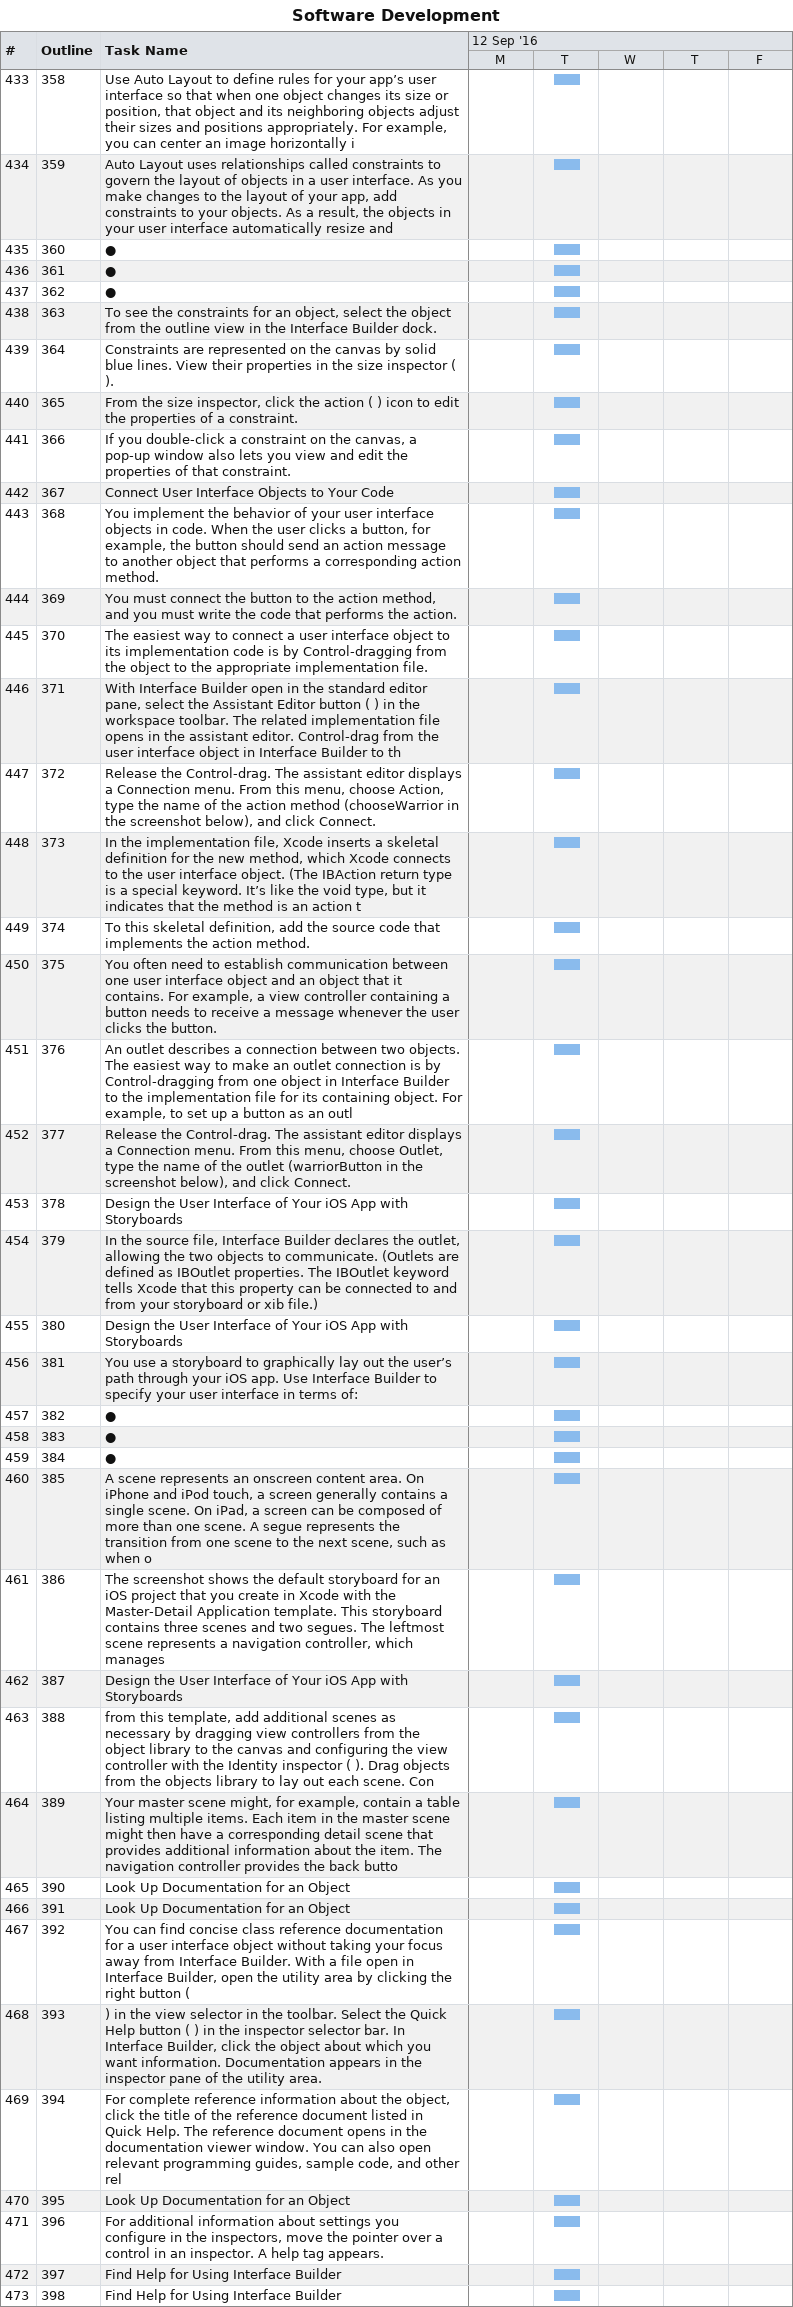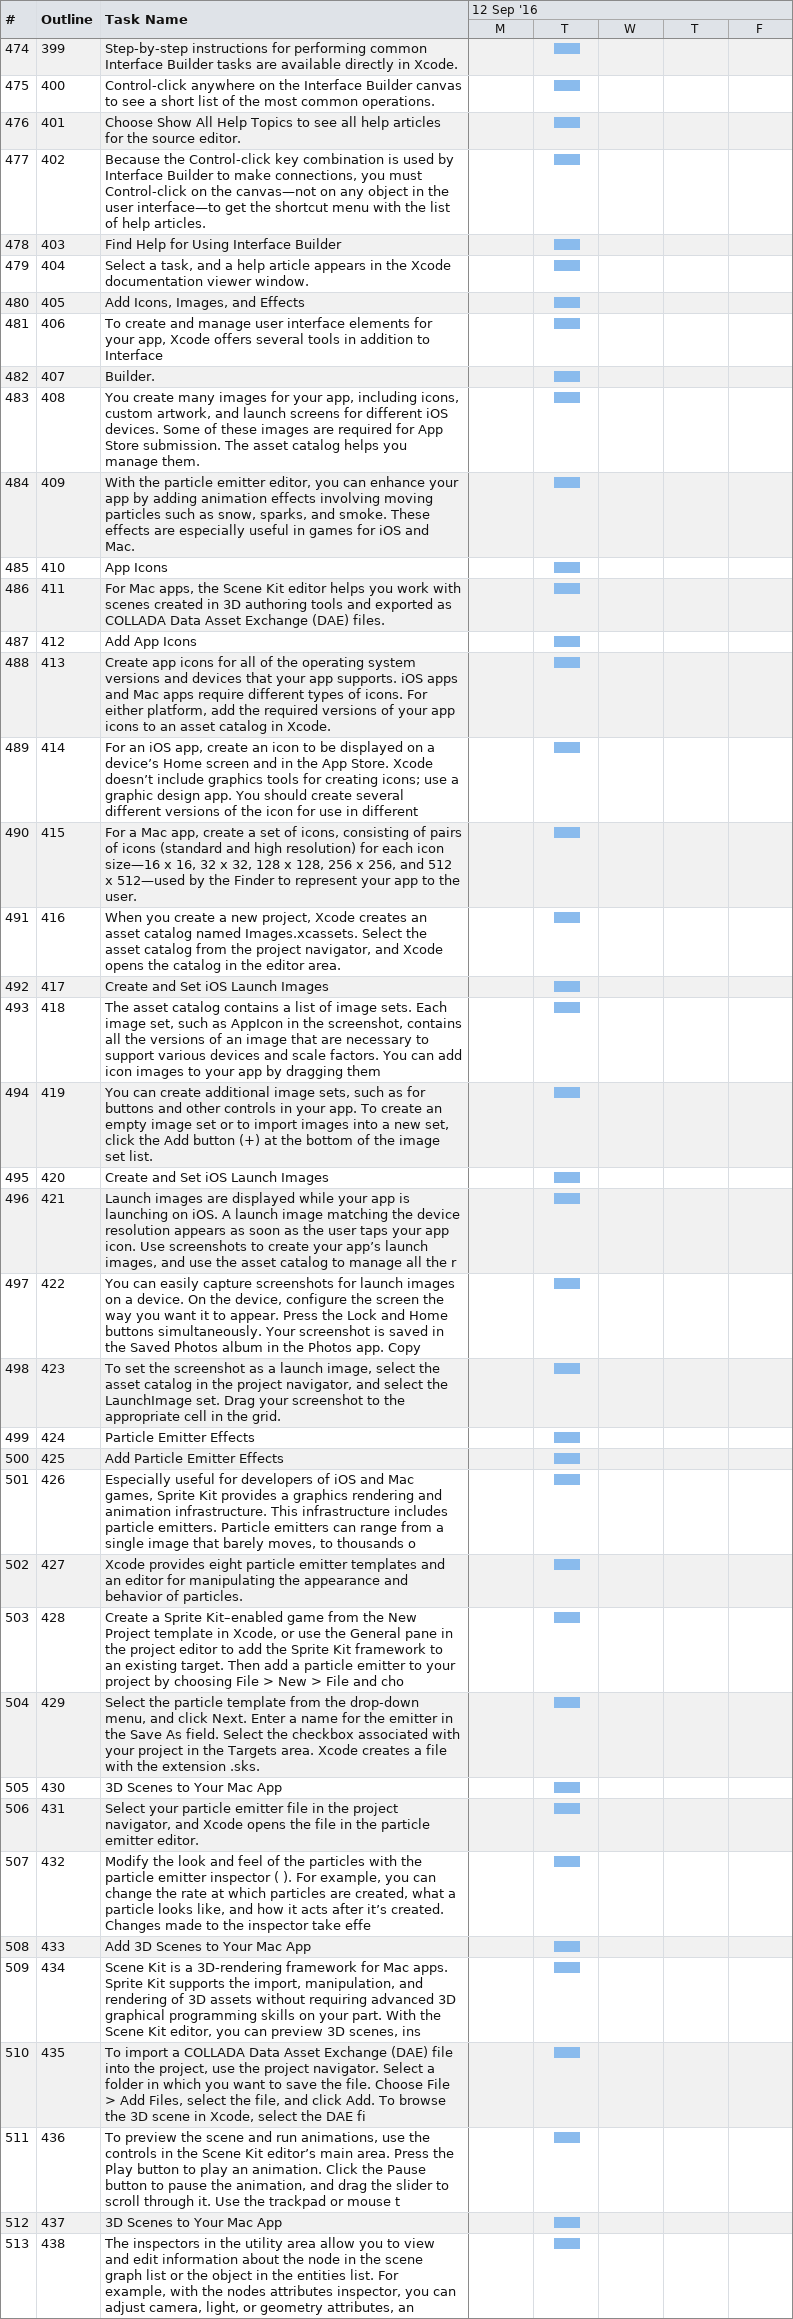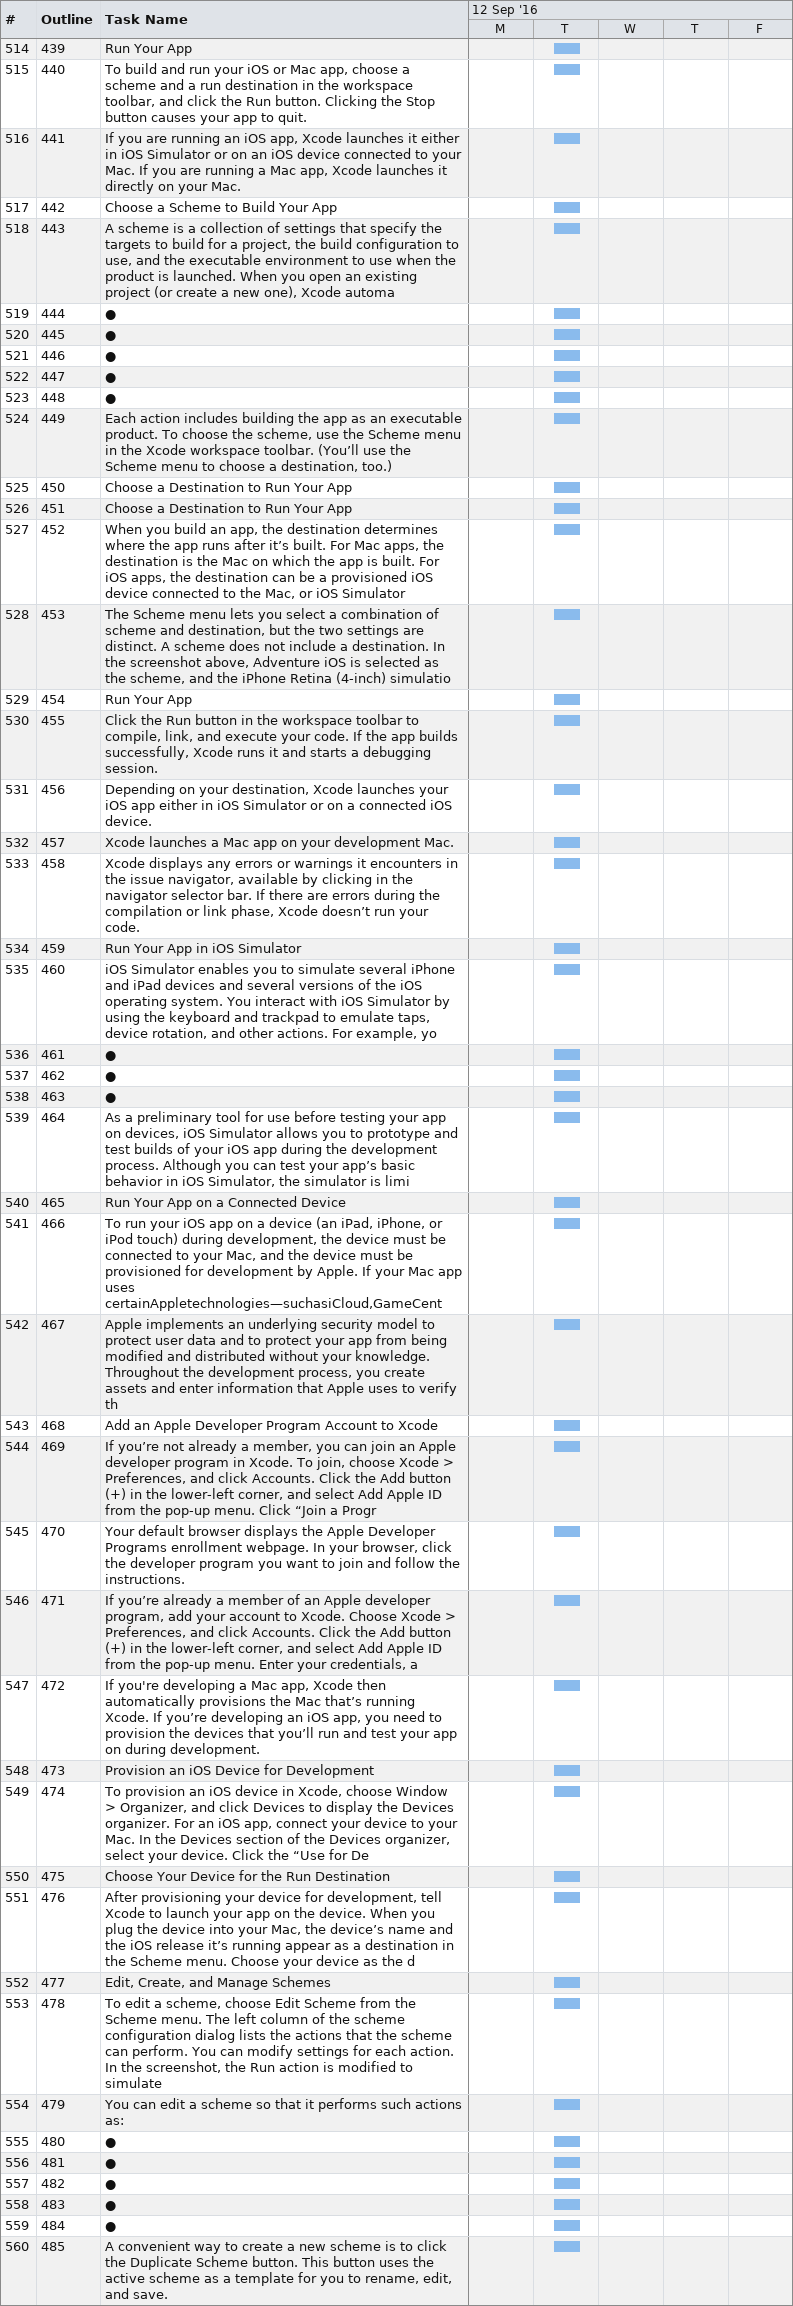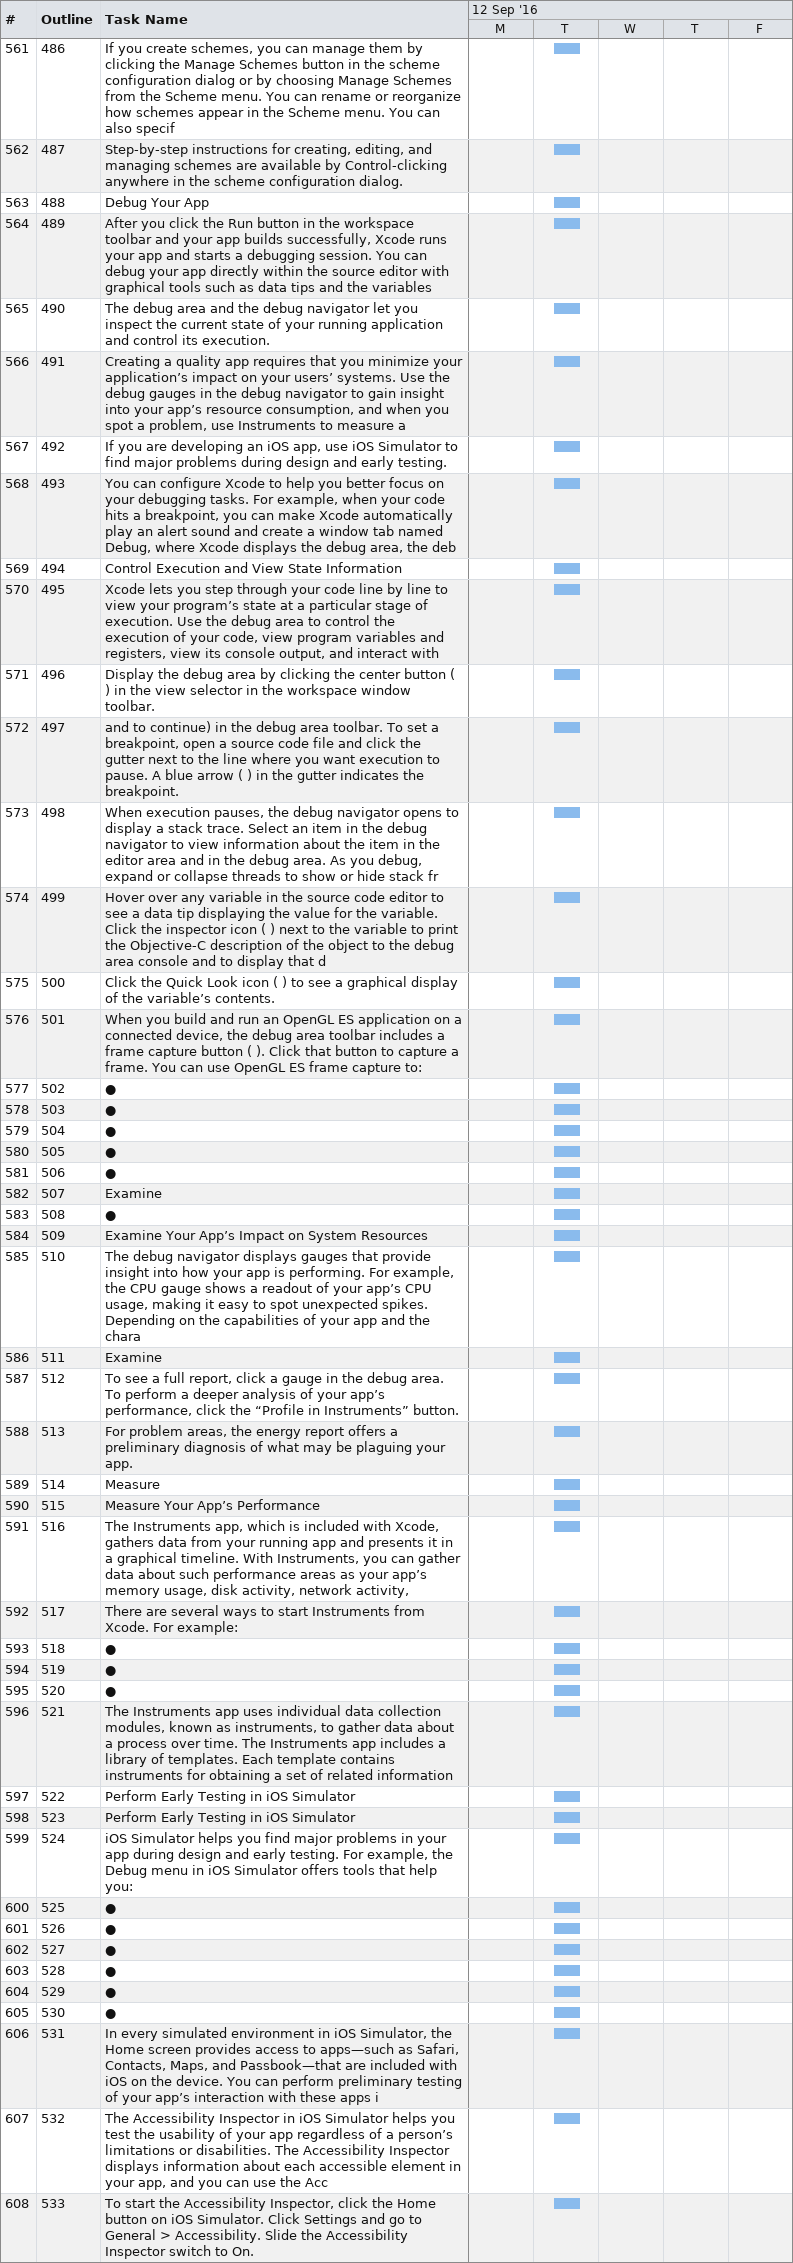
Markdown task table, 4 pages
Software Development

| ID | WBS | Task | Start | Finish |
|---|---|---|---|---|
| 433 | 358 | Use Auto Layout to define rules for your app’s user interface so that when one object changes its size or position, that object and its neighboring objects adjust their sizes and positions appropriately. For example, you can center an image horizontally i | 2016-09-13 | 2016-09-13 |
| 434 | 359 | Auto Layout uses relationships called constraints to govern the layout of objects in a user interface. As you make changes to the layout of your app, add constraints to your objects. As a result, the objects in your user interface automatically resize and | 2016-09-13 | 2016-09-13 |
| 435 | 360 | ● | 2016-09-13 | 2016-09-13 |
| 436 | 361 | ● | 2016-09-13 | 2016-09-13 |
| 437 | 362 | ● | 2016-09-13 | 2016-09-13 |
| 438 | 363 | To see the constraints for an object, select the object from the outline view in the Interface Builder dock. | 2016-09-13 | 2016-09-13 |
| 439 | 364 | Constraints are represented on the canvas by solid blue lines. View their properties in the size inspector ( ). | 2016-09-13 | 2016-09-13 |
| 440 | 365 | From the size inspector, click the action ( ) icon to edit the properties of a constraint. | 2016-09-13 | 2016-09-13 |
| 441 | 366 | If you double-click a constraint on the canvas, a pop-up window also lets you view and edit the properties of that constraint. | 2016-09-13 | 2016-09-13 |
| 442 | 367 | Connect User Interface Objects to Your Code | 2016-09-13 | 2016-09-13 |
| 443 | 368 | You implement the behavior of your user interface objects in code. When the user clicks a button, for example, the button should send an action message to another object that performs a corresponding action method. | 2016-09-13 | 2016-09-13 |
| 444 | 369 | You must connect the button to the action method, and you must write the code that performs the action. | 2016-09-13 | 2016-09-13 |
| 445 | 370 | The easiest way to connect a user interface object to its implementation code is by Control-dragging from the object to the appropriate implementation file. | 2016-09-13 | 2016-09-13 |
| 446 | 371 | With Interface Builder open in the standard editor pane, select the Assistant Editor button ( ) in the workspace toolbar. The related implementation file opens in the assistant editor. Control-drag from the user interface object in Interface Builder to th | 2016-09-13 | 2016-09-13 |
| 447 | 372 | Release the Control-drag. The assistant editor displays a Connection menu. From this menu, choose Action, type the name of the action method (chooseWarrior in the screenshot below), and click Connect. | 2016-09-13 | 2016-09-13 |
| 448 | 373 | In the implementation file, Xcode inserts a skeletal definition for the new method, which Xcode connects to the user interface object. (The IBAction return type is a special keyword. It’s like the void type, but it indicates that the method is an action t | 2016-09-13 | 2016-09-13 |
| 449 | 374 | To this skeletal definition, add the source code that implements the action method. | 2016-09-13 | 2016-09-13 |
| 450 | 375 | You often need to establish communication between one user interface object and an object that it contains. For example, a view controller containing a button needs to receive a message whenever the user clicks the button. | 2016-09-13 | 2016-09-13 |
| 451 | 376 | An outlet describes a connection between two objects. The easiest way to make an outlet connection is by Control-dragging from one object in Interface Builder to the implementation file for its containing object. For example, to set up a button as an outl | 2016-09-13 | 2016-09-13 |
| 452 | 377 | Release the Control-drag. The assistant editor displays a Connection menu. From this menu, choose Outlet, type the name of the outlet (warriorButton in the screenshot below), and click Connect. | 2016-09-13 | 2016-09-13 |
| 453 | 378 | Design the User Interface of Your iOS App with Storyboards | 2016-09-13 | 2016-09-13 |
| 454 | 379 | In the source file, Interface Builder declares the outlet, allowing the two objects to communicate. (Outlets are defined as IBOutlet properties. The IBOutlet keyword tells Xcode that this property can be connected to and from your storyboard or xib file.) | 2016-09-13 | 2016-09-13 |
| 455 | 380 | Design the User Interface of Your iOS App with Storyboards | 2016-09-13 | 2016-09-13 |
| 456 | 381 | You use a storyboard to graphically lay out the user’s path through your iOS app. Use Interface Builder to specify your user interface in terms of: | 2016-09-13 | 2016-09-13 |
| 457 | 382 | ● | 2016-09-13 | 2016-09-13 |
| 458 | 383 | ● | 2016-09-13 | 2016-09-13 |
| 459 | 384 | ● | 2016-09-13 | 2016-09-13 |
| 460 | 385 | A scene represents an onscreen content area. On iPhone and iPod touch, a screen generally contains a single scene. On iPad, a screen can be composed of more than one scene. A segue represents the transition from one scene to the next scene, such as when o | 2016-09-13 | 2016-09-13 |
| 461 | 386 | The screenshot shows the default storyboard for an iOS project that you create in Xcode with the Master-Detail Application template. This storyboard contains three scenes and two segues. The leftmost scene represents a navigation controller, which manages | 2016-09-13 | 2016-09-13 |
| 462 | 387 | Design the User Interface of Your iOS App with Storyboards | 2016-09-13 | 2016-09-13 |
| 463 | 388 | from this template, add additional scenes as necessary by dragging view controllers from the object library to the canvas and configuring the view controller with the Identity inspector ( ). Drag objects from the objects library to lay out each scene. Con | 2016-09-13 | 2016-09-13 |
| 464 | 389 | Your master scene might, for example, contain a table listing multiple items. Each item in the master scene might then have a corresponding detail scene that provides additional information about the item. The navigation controller provides the back butto | 2016-09-13 | 2016-09-13 |
| 465 | 390 | Look Up Documentation for an Object | 2016-09-13 | 2016-09-13 |
| 466 | 391 | Look Up Documentation for an Object | 2016-09-13 | 2016-09-13 |
| 467 | 392 | You can find concise class reference documentation for a user interface object without taking your focus away from Interface Builder. With a file open in Interface Builder, open the utility area by clicking the right button ( | 2016-09-13 | 2016-09-13 |
| 468 | 393 | ) in the view selector in the toolbar. Select the Quick Help button ( ) in the inspector selector bar. In Interface Builder, click the object about which you want information. Documentation appears in the inspector pane of the utility area. | 2016-09-13 | 2016-09-13 |
| 469 | 394 | For complete reference information about the object, click the title of the reference document listed in Quick Help. The reference document opens in the documentation viewer window. You can also open relevant programming guides, sample code, and other rel | 2016-09-13 | 2016-09-13 |
| 470 | 395 | Look Up Documentation for an Object | 2016-09-13 | 2016-09-13 |
| 471 | 396 | For additional information about settings you configure in the inspectors, move the pointer over a control in an inspector. A help tag appears. | 2016-09-13 | 2016-09-13 |
| 472 | 397 | Find Help for Using Interface Builder | 2016-09-13 | 2016-09-13 |
| 473 | 398 | Find Help for Using Interface Builder | 2016-09-13 | 2016-09-13 |
| 474 | 399 | Step-by-step instructions for performing common Interface Builder tasks are available directly in Xcode. | 2016-09-13 | 2016-09-13 |
| 475 | 400 | Control-click anywhere on the Interface Builder canvas to see a short list of the most common operations. | 2016-09-13 | 2016-09-13 |
| 476 | 401 | Choose Show All Help Topics to see all help articles for the source editor. | 2016-09-13 | 2016-09-13 |
| 477 | 402 | Because the Control-click key combination is used by Interface Builder to make connections, you must Control-click on the canvas—not on any object in the user interface—to get the shortcut menu with the list of help articles. | 2016-09-13 | 2016-09-13 |
| 478 | 403 | Find Help for Using Interface Builder | 2016-09-13 | 2016-09-13 |
| 479 | 404 | Select a task, and a help article appears in the Xcode documentation viewer window. | 2016-09-13 | 2016-09-13 |
| 480 | 405 | Add Icons, Images, and Effects | 2016-09-13 | 2016-09-13 |
| 481 | 406 | To create and manage user interface elements for your app, Xcode offers several tools in addition to Interface | 2016-09-13 | 2016-09-13 |
| 482 | 407 | Builder. | 2016-09-13 | 2016-09-13 |
| 483 | 408 | You create many images for your app, including icons, custom artwork, and launch screens for different iOS devices. Some of these images are required for App Store submission. The asset catalog helps you manage them. | 2016-09-13 | 2016-09-13 |
| 484 | 409 | With the particle emitter editor, you can enhance your app by adding animation effects involving moving particles such as snow, sparks, and smoke. These effects are especially useful in games for iOS and Mac. | 2016-09-13 | 2016-09-13 |
| 485 | 410 | App Icons | 2016-09-13 | 2016-09-13 |
| 486 | 411 | For Mac apps, the Scene Kit editor helps you work with scenes created in 3D authoring tools and exported as COLLADA Data Asset Exchange (DAE) files. | 2016-09-13 | 2016-09-13 |
| 487 | 412 | Add App Icons | 2016-09-13 | 2016-09-13 |
| 488 | 413 | Create app icons for all of the operating system versions and devices that your app supports. iOS apps and Mac apps require different types of icons. For either platform, add the required versions of your app icons to an asset catalog in Xcode. | 2016-09-13 | 2016-09-13 |
| 489 | 414 | For an iOS app, create an icon to be displayed on a device’s Home screen and in the App Store. Xcode doesn’t include graphics tools for creating icons; use a graphic design app. You should create several different versions of the icon for use in different | 2016-09-13 | 2016-09-13 |
| 490 | 415 | For a Mac app, create a set of icons, consisting of pairs of icons (standard and high resolution) for each icon size—16 x 16, 32 x 32, 128 x 128, 256 x 256, and 512 x 512—used by the Finder to represent your app to the user. | 2016-09-13 | 2016-09-13 |
| 491 | 416 | When you create a new project, Xcode creates an asset catalog named Images.xcassets. Select the asset catalog from the project navigator, and Xcode opens the catalog in the editor area. | 2016-09-13 | 2016-09-13 |
| 492 | 417 | Create and Set iOS Launch Images | 2016-09-13 | 2016-09-13 |
| 493 | 418 | The asset catalog contains a list of image sets. Each image set, such as AppIcon in the screenshot, contains all the versions of an image that are necessary to support various devices and scale factors. You can add icon images to your app by dragging them | 2016-09-13 | 2016-09-13 |
| 494 | 419 | You can create additional image sets, such as for buttons and other controls in your app. To create an empty image set or to import images into a new set, click the Add button (+) at the bottom of the image set list. | 2016-09-13 | 2016-09-13 |
| 495 | 420 | Create and Set iOS Launch Images | 2016-09-13 | 2016-09-13 |
| 496 | 421 | Launch images are displayed while your app is launching on iOS. A launch image matching the device resolution appears as soon as the user taps your app icon. Use screenshots to create your app’s launch images, and use the asset catalog to manage all the r | 2016-09-13 | 2016-09-13 |
| 497 | 422 | You can easily capture screenshots for launch images on a device. On the device, configure the screen the way you want it to appear. Press the Lock and Home buttons simultaneously. Your screenshot is saved in the Saved Photos album in the Photos app. Copy | 2016-09-13 | 2016-09-13 |
| 498 | 423 | To set the screenshot as a launch image, select the asset catalog in the project navigator, and select the LaunchImage set. Drag your screenshot to the appropriate cell in the grid. | 2016-09-13 | 2016-09-13 |
| 499 | 424 | Particle Emitter Effects | 2016-09-13 | 2016-09-13 |
| 500 | 425 | Add Particle Emitter Effects | 2016-09-13 | 2016-09-13 |
| 501 | 426 | Especially useful for developers of iOS and Mac games, Sprite Kit provides a graphics rendering and animation infrastructure. This infrastructure includes particle emitters. Particle emitters can range from a single image that barely moves, to thousands o | 2016-09-13 | 2016-09-13 |
| 502 | 427 | Xcode provides eight particle emitter templates and an editor for manipulating the appearance and behavior of particles. | 2016-09-13 | 2016-09-13 |
| 503 | 428 | Create a Sprite Kit–enabled game from the New Project template in Xcode, or use the General pane in the project editor to add the Sprite Kit framework to an existing target. Then add a particle emitter to your project by choosing File > New > File and cho | 2016-09-13 | 2016-09-13 |
| 504 | 429 | Select the particle template from the drop-down menu, and click Next. Enter a name for the emitter in the Save As field. Select the checkbox associated with your project in the Targets area. Xcode creates a file with the extension .sks. | 2016-09-13 | 2016-09-13 |
| 505 | 430 | 3D Scenes to Your Mac App | 2016-09-13 | 2016-09-13 |
| 506 | 431 | Select your particle emitter file in the project navigator, and Xcode opens the file in the particle emitter editor. | 2016-09-13 | 2016-09-13 |
| 507 | 432 | Modify the look and feel of the particles with the particle emitter inspector ( ). For example, you can change the rate at which particles are created, what a particle looks like, and how it acts after it’s created. Changes made to the inspector take effe | 2016-09-13 | 2016-09-13 |
| 508 | 433 | Add 3D Scenes to Your Mac App | 2016-09-13 | 2016-09-13 |
| 509 | 434 | Scene Kit is a 3D-rendering framework for Mac apps. Sprite Kit supports the import, manipulation, and rendering of 3D assets without requiring advanced 3D graphical programming skills on your part. With the Scene Kit editor, you can preview 3D scenes, ins | 2016-09-13 | 2016-09-13 |
| 510 | 435 | To import a COLLADA Data Asset Exchange (DAE) file into the project, use the project navigator. Select a folder in which you want to save the file. Choose File > Add Files, select the file, and click Add. To browse the 3D scene in Xcode, select the DAE fi | 2016-09-13 | 2016-09-13 |
| 511 | 436 | To preview the scene and run animations, use the controls in the Scene Kit editor’s main area. Press the Play button to play an animation. Click the Pause button to pause the animation, and drag the slider to scroll through it. Use the trackpad or mouse t | 2016-09-13 | 2016-09-13 |
| 512 | 437 | 3D Scenes to Your Mac App | 2016-09-13 | 2016-09-13 |
| 513 | 438 | The inspectors in the utility area allow you to view and edit information about the node in the scene graph list or the object in the entities list. For example, with the nodes attributes inspector, you can adjust camera, light, or geometry attributes, an | 2016-09-13 | 2016-09-13 |
| 514 | 439 | Run Your App | 2016-09-13 | 2016-09-13 |
| 515 | 440 | To build and run your iOS or Mac app, choose a scheme and a run destination in the workspace toolbar, and click the Run button. Clicking the Stop button causes your app to quit. | 2016-09-13 | 2016-09-13 |
| 516 | 441 | If you are running an iOS app, Xcode launches it either in iOS Simulator or on an iOS device connected to your Mac. If you are running a Mac app, Xcode launches it directly on your Mac. | 2016-09-13 | 2016-09-13 |
| 517 | 442 | Choose a Scheme to Build Your App | 2016-09-13 | 2016-09-13 |
| 518 | 443 | A scheme is a collection of settings that specify the targets to build for a project, the build configuration to use, and the executable environment to use when the product is launched. When you open an existing project (or create a new one), Xcode automa | 2016-09-13 | 2016-09-13 |
| 519 | 444 | ● | 2016-09-13 | 2016-09-13 |
| 520 | 445 | ● | 2016-09-13 | 2016-09-13 |
| 521 | 446 | ● | 2016-09-13 | 2016-09-13 |
| 522 | 447 | ● | 2016-09-13 | 2016-09-13 |
| 523 | 448 | ● | 2016-09-13 | 2016-09-13 |
| 524 | 449 | Each action includes building the app as an executable product. To choose the scheme, use the Scheme menu in the Xcode workspace toolbar. (You’ll use the Scheme menu to choose a destination, too.) | 2016-09-13 | 2016-09-13 |
| 525 | 450 | Choose a Destination to Run Your App | 2016-09-13 | 2016-09-13 |
| 526 | 451 | Choose a Destination to Run Your App | 2016-09-13 | 2016-09-13 |
| 527 | 452 | When you build an app, the destination determines where the app runs after it’s built. For Mac apps, the destination is the Mac on which the app is built. For iOS apps, the destination can be a provisioned iOS device connected to the Mac, or iOS Simulator | 2016-09-13 | 2016-09-13 |
| 528 | 453 | The Scheme menu lets you select a combination of scheme and destination, but the two settings are distinct. A scheme does not include a destination. In the screenshot above, Adventure iOS is selected as the scheme, and the iPhone Retina (4-inch) simulatio | 2016-09-13 | 2016-09-13 |
| 529 | 454 | Run Your App | 2016-09-13 | 2016-09-13 |
| 530 | 455 | Click the Run button in the workspace toolbar to compile, link, and execute your code. If the app builds successfully, Xcode runs it and starts a debugging session. | 2016-09-13 | 2016-09-13 |
| 531 | 456 | Depending on your destination, Xcode launches your iOS app either in iOS Simulator or on a connected iOS device. | 2016-09-13 | 2016-09-13 |
| 532 | 457 | Xcode launches a Mac app on your development Mac. | 2016-09-13 | 2016-09-13 |
| 533 | 458 | Xcode displays any errors or warnings it encounters in the issue navigator, available by clicking in the navigator selector bar. If there are errors during the compilation or link phase, Xcode doesn’t run your code. | 2016-09-13 | 2016-09-13 |
| 534 | 459 | Run Your App in iOS Simulator | 2016-09-13 | 2016-09-13 |
| 535 | 460 | iOS Simulator enables you to simulate several iPhone and iPad devices and several versions of the iOS operating system. You interact with iOS Simulator by using the keyboard and trackpad to emulate taps, device rotation, and other actions. For example, yo | 2016-09-13 | 2016-09-13 |
| 536 | 461 | ● | 2016-09-13 | 2016-09-13 |
| 537 | 462 | ● | 2016-09-13 | 2016-09-13 |
| 538 | 463 | ● | 2016-09-13 | 2016-09-13 |
| 539 | 464 | As a preliminary tool for use before testing your app on devices, iOS Simulator allows you to prototype and test builds of your iOS app during the development process. Although you can test your app’s basic behavior in iOS Simulator, the simulator is limi | 2016-09-13 | 2016-09-13 |
| 540 | 465 | Run Your App on a Connected Device | 2016-09-13 | 2016-09-13 |
| 541 | 466 | To run your iOS app on a device (an iPad, iPhone, or iPod touch) during development, the device must be connected to your Mac, and the device must be provisioned for development by Apple. If your Mac app uses certainAppletechnologies—suchasiCloud,GameCent | 2016-09-13 | 2016-09-13 |
| 542 | 467 | Apple implements an underlying security model to protect user data and to protect your app from being modified and distributed without your knowledge. Throughout the development process, you create assets and enter information that Apple uses to verify th | 2016-09-13 | 2016-09-13 |
| 543 | 468 | Add an Apple Developer Program Account to Xcode | 2016-09-13 | 2016-09-13 |
| 544 | 469 | If you’re not already a member, you can join an Apple developer program in Xcode. To join, choose Xcode > Preferences, and click Accounts. Click the Add button (+) in the lower-left corner, and select Add Apple ID from the pop-up menu. Click “Join a Progr | 2016-09-13 | 2016-09-13 |
| 545 | 470 | Your default browser displays the Apple Developer Programs enrollment webpage. In your browser, click the developer program you want to join and follow the instructions. | 2016-09-13 | 2016-09-13 |
| 546 | 471 | If you’re already a member of an Apple developer program, add your account to Xcode. Choose Xcode > Preferences, and click Accounts. Click the Add button (+) in the lower-left corner, and select Add Apple ID from the pop-up menu. Enter your credentials, a | 2016-09-13 | 2016-09-13 |
| 547 | 472 | If you're developing a Mac app, Xcode then automatically provisions the Mac that’s running Xcode. If you’re developing an iOS app, you need to provision the devices that you’ll run and test your app on during development. | 2016-09-13 | 2016-09-13 |
| 548 | 473 | Provision an iOS Device for Development | 2016-09-13 | 2016-09-13 |
| 549 | 474 | To provision an iOS device in Xcode, choose Window > Organizer, and click Devices to display the Devices organizer. For an iOS app, connect your device to your Mac. In the Devices section of the Devices organizer, select your device. Click the “Use for De | 2016-09-13 | 2016-09-13 |
| 550 | 475 | Choose Your Device for the Run Destination | 2016-09-13 | 2016-09-13 |
| 551 | 476 | After provisioning your device for development, tell Xcode to launch your app on the device. When you plug the device into your Mac, the device’s name and the iOS release it’s running appear as a destination in the Scheme menu. Choose your device as the d | 2016-09-13 | 2016-09-13 |
| 552 | 477 | Edit, Create, and Manage Schemes | 2016-09-13 | 2016-09-13 |
| 553 | 478 | To edit a scheme, choose Edit Scheme from the Scheme menu. The left column of the scheme configuration dialog lists the actions that the scheme can perform. You can modify settings for each action. In the screenshot, the Run action is modified to simulate | 2016-09-13 | 2016-09-13 |
| 554 | 479 | You can edit a scheme so that it performs such actions as: | 2016-09-13 | 2016-09-13 |
| 555 | 480 | ● | 2016-09-13 | 2016-09-13 |
| 556 | 481 | ● | 2016-09-13 | 2016-09-13 |
| 557 | 482 | ● | 2016-09-13 | 2016-09-13 |
| 558 | 483 | ● | 2016-09-13 | 2016-09-13 |
| 559 | 484 | ● | 2016-09-13 | 2016-09-13 |
| 560 | 485 | A convenient way to create a new scheme is to click the Duplicate Scheme button. This button uses the active scheme as a template for you to rename, edit, and save. | 2016-09-13 | 2016-09-13 |
| 561 | 486 | If you create schemes, you can manage them by clicking the Manage Schemes button in the scheme configuration dialog or by choosing Manage Schemes from the Scheme menu. You can rename or reorganize how schemes appear in the Scheme menu. You can also specif | 2016-09-13 | 2016-09-13 |
| 562 | 487 | Step-by-step instructions for creating, editing, and managing schemes are available by Control-clicking anywhere in the scheme configuration dialog. | 2016-09-13 | 2016-09-13 |
| 563 | 488 | Debug Your App | 2016-09-13 | 2016-09-13 |
| 564 | 489 | After you click the Run button in the workspace toolbar and your app builds successfully, Xcode runs your app and starts a debugging session. You can debug your app directly within the source editor with graphical tools such as data tips and the variables | 2016-09-13 | 2016-09-13 |
| 565 | 490 | The debug area and the debug navigator let you inspect the current state of your running application and control its execution. | 2016-09-13 | 2016-09-13 |
| 566 | 491 | Creating a quality app requires that you minimize your application’s impact on your users’ systems. Use the debug gauges in the debug navigator to gain insight into your app’s resource consumption, and when you spot a problem, use Instruments to measure a | 2016-09-13 | 2016-09-13 |
| 567 | 492 | If you are developing an iOS app, use iOS Simulator to find major problems during design and early testing. | 2016-09-13 | 2016-09-13 |
| 568 | 493 | You can configure Xcode to help you better focus on your debugging tasks. For example, when your code hits a breakpoint, you can make Xcode automatically play an alert sound and create a window tab named Debug, where Xcode displays the debug area, the deb | 2016-09-13 | 2016-09-13 |
| 569 | 494 | Control Execution and View State Information | 2016-09-13 | 2016-09-13 |
| 570 | 495 | Xcode lets you step through your code line by line to view your program’s state at a particular stage of execution. Use the debug area to control the execution of your code, view program variables and registers, view its console output, and interact with | 2016-09-13 | 2016-09-13 |
| 571 | 496 | Display the debug area by clicking the center button ( ) in the view selector in the workspace window toolbar. | 2016-09-13 | 2016-09-13 |
| 572 | 497 | and to continue) in the debug area toolbar. To set a breakpoint, open a source code file and click the gutter next to the line where you want execution to pause. A blue arrow ( ) in the gutter indicates the breakpoint. | 2016-09-13 | 2016-09-13 |
| 573 | 498 | When execution pauses, the debug navigator opens to display a stack trace. Select an item in the debug navigator to view information about the item in the editor area and in the debug area. As you debug, expand or collapse threads to show or hide stack fr | 2016-09-13 | 2016-09-13 |
| 574 | 499 | Hover over any variable in the source code editor to see a data tip displaying the value for the variable. Click the inspector icon ( ) next to the variable to print the Objective-C description of the object to the debug area console and to display that d | 2016-09-13 | 2016-09-13 |
| 575 | 500 | Click the Quick Look icon ( ) to see a graphical display of the variable’s contents. | 2016-09-13 | 2016-09-13 |
| 576 | 501 | When you build and run an OpenGL ES application on a connected device, the debug area toolbar includes a frame capture button ( ). Click that button to capture a frame. You can use OpenGL ES frame capture to: | 2016-09-13 | 2016-09-13 |
| 577 | 502 | ● | 2016-09-13 | 2016-09-13 |
| 578 | 503 | ● | 2016-09-13 | 2016-09-13 |
| 579 | 504 | ● | 2016-09-13 | 2016-09-13 |
| 580 | 505 | ● | 2016-09-13 | 2016-09-13 |
| 581 | 506 | ● | 2016-09-13 | 2016-09-13 |
| 582 | 507 | Examine | 2016-09-13 | 2016-09-13 |
| 583 | 508 | ● | 2016-09-13 | 2016-09-13 |
| 584 | 509 | Examine Your App’s Impact on System Resources | 2016-09-13 | 2016-09-13 |
| 585 | 510 | The debug navigator displays gauges that provide insight into how your app is performing. For example, the CPU gauge shows a readout of your app’s CPU usage, making it easy to spot unexpected spikes. Depending on the capabilities of your app and the chara | 2016-09-13 | 2016-09-13 |
| 586 | 511 | Examine | 2016-09-13 | 2016-09-13 |
| 587 | 512 | To see a full report, click a gauge in the debug area. To perform a deeper analysis of your app’s performance, click the “Profile in Instruments” button. | 2016-09-13 | 2016-09-13 |
| 588 | 513 | For problem areas, the energy report offers a preliminary diagnosis of what may be plaguing your app. | 2016-09-13 | 2016-09-13 |
| 589 | 514 | Measure | 2016-09-13 | 2016-09-13 |
| 590 | 515 | Measure Your App’s Performance | 2016-09-13 | 2016-09-13 |
| 591 | 516 | The Instruments app, which is included with Xcode, gathers data from your running app and presents it in a graphical timeline. With Instruments, you can gather data about such performance areas as your app’s memory usage, disk activity, network activity, | 2016-09-13 | 2016-09-13 |
| 592 | 517 | There are several ways to start Instruments from Xcode. For example: | 2016-09-13 | 2016-09-13 |
| 593 | 518 | ● | 2016-09-13 | 2016-09-13 |
| 594 | 519 | ● | 2016-09-13 | 2016-09-13 |
| 595 | 520 | ● | 2016-09-13 | 2016-09-13 |
| 596 | 521 | The Instruments app uses individual data collection modules, known as instruments, to gather data about a process over time. The Instruments app includes a library of templates. Each template contains instruments for obtaining a set of related information | 2016-09-13 | 2016-09-13 |
| 597 | 522 | Perform Early Testing in iOS Simulator | 2016-09-13 | 2016-09-13 |
| 598 | 523 | Perform Early Testing in iOS Simulator | 2016-09-13 | 2016-09-13 |
| 599 | 524 | iOS Simulator helps you find major problems in your app during design and early testing. For example, the Debug menu in iOS Simulator offers tools that help you: | 2016-09-13 | 2016-09-13 |
| 600 | 525 | ● | 2016-09-13 | 2016-09-13 |
| 601 | 526 | ● | 2016-09-13 | 2016-09-13 |
| 602 | 527 | ● | 2016-09-13 | 2016-09-13 |
| 603 | 528 | ● | 2016-09-13 | 2016-09-13 |
| 604 | 529 | ● | 2016-09-13 | 2016-09-13 |
| 605 | 530 | ● | 2016-09-13 | 2016-09-13 |
| 606 | 531 | In every simulated environment in iOS Simulator, the Home screen provides access to apps—such as Safari, Contacts, Maps, and Passbook—that are included with iOS on the device. You can perform preliminary testing of your app’s interaction with these apps i | 2016-09-13 | 2016-09-13 |
| 607 | 532 | The Accessibility Inspector in iOS Simulator helps you test the usability of your app regardless of a person’s limitations or disabilities. The Accessibility Inspector displays information about each accessible element in your app, and you can use the Acc | 2016-09-13 | 2016-09-13 |
| 608 | 533 | To start the Accessibility Inspector, click the Home button on iOS Simulator. Click Settings and go to General > Accessibility. Slide the Accessibility Inspector switch to On. | 2016-09-13 | 2016-09-13 |
